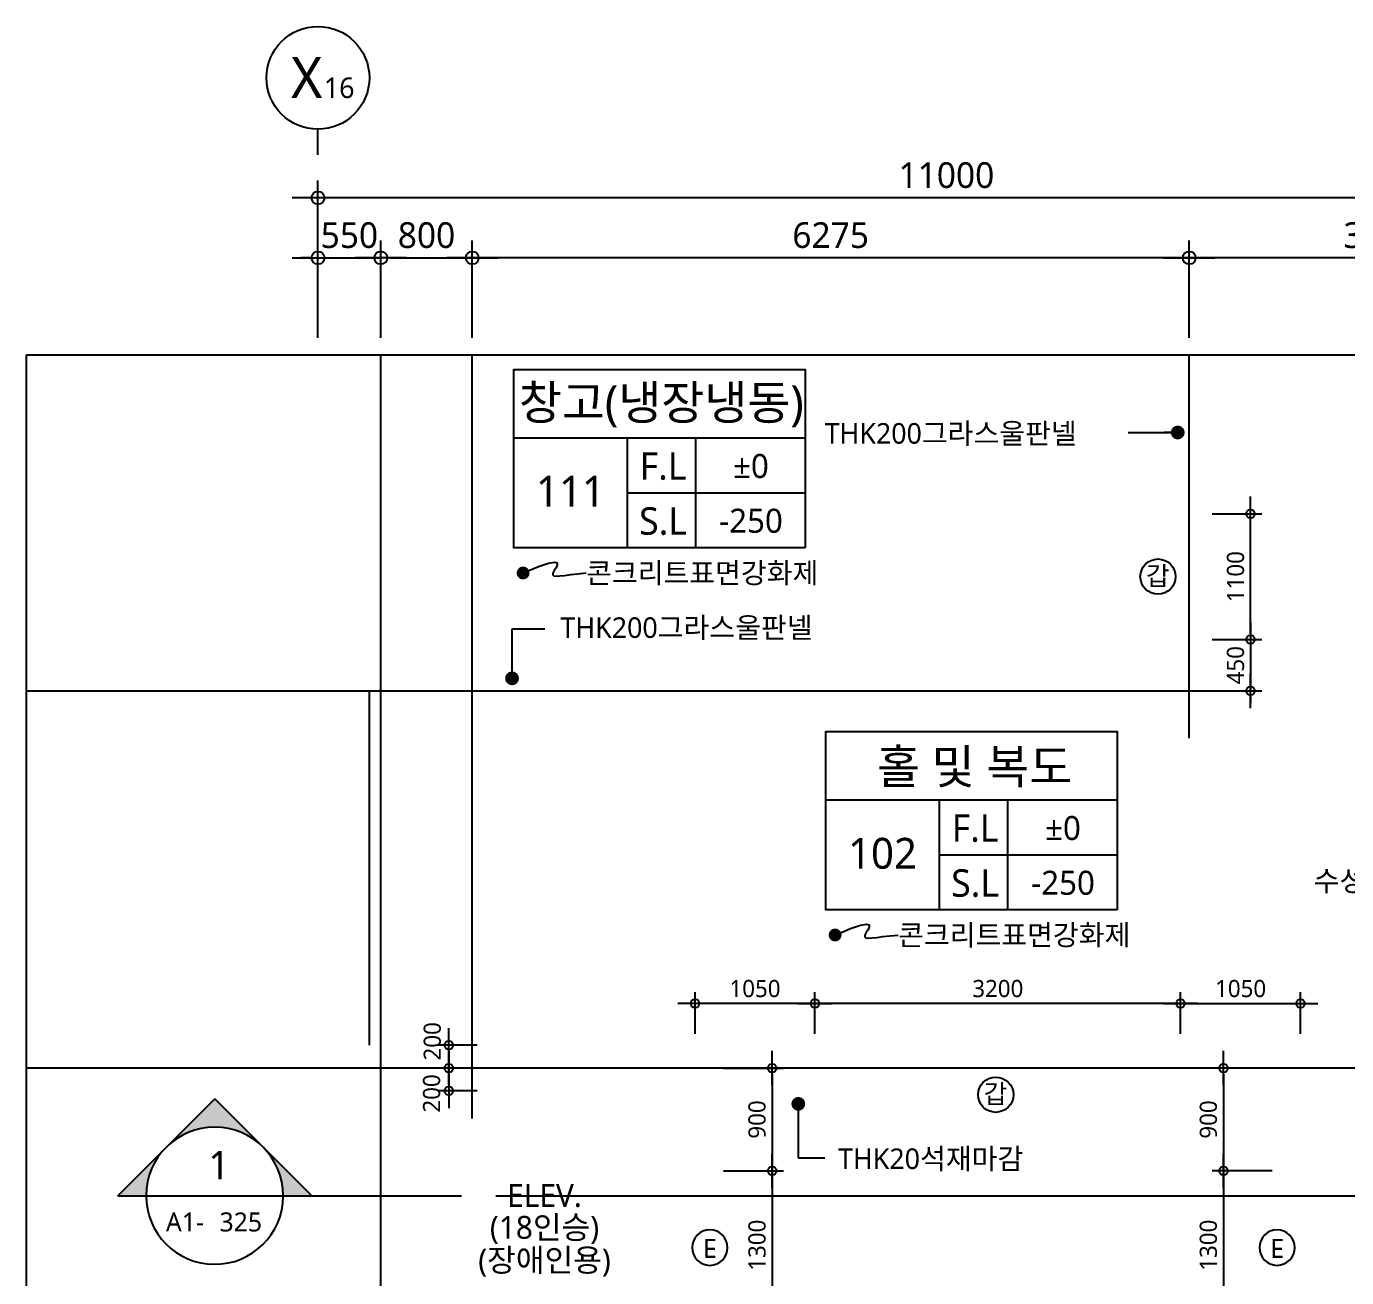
# Model space of a CAD drawing. Header units: millimetres. Extents: x 81033 to 452328, y -17390 to 42241.
# Drawn here: x 172845 to 184399, y 31212 to 42160 of the extents above; entities that cross this region are included whole.
import ezdxf
from ezdxf.enums import TextEntityAlignment as Align

# ---------------------------------------------------------------- set-up
doc = ezdxf.new("R2010")
doc.units = ezdxf.units.MM
doc.header["$LTSCALE"] = 100
doc.header["$MEASUREMENT"] = 0
doc.header["$PDSIZE"] = -10
doc.linetypes.add('CEN', pattern=[62, 60, -1, 0, -1])
doc.layers.get('0').update_dxf_attribs({"linetype": 'CONTINUOUS'})
doc.layers.get('Defpoints').update_dxf_attribs({"color": 171, "linetype": 'CONTINUOUS'})
for name, color, linetype in [('CEN(ST)', 1, 'CEN'), ('INS', 251, 'BATTING'), ('LED', 7, 'CONTINUOUS'), ('NDIM', 7, 'CONTINUOUS'), ('SYM', 7, 'CONTINUOUS'), ('SYM(AXIS)', 7, 'CONTINUOUS'), ('TEXT', 3, 'CONTINUOUS'), ('TEXT(AXIS)', 2, 'CONTINUOUS'), ('TEXT(MIN)', 7, 'CONTINUOUS'), ('TEXT(NOTE小)', 1, 'CONTINUOUS'), ('TEXT(노트)', 7, 'CONTINUOUS'), ('TEXT(실명)', 3, 'CONTINUOUS'), ('TEXT-기입', 6, 'CONTINUOUS'), ('TITLE', 7, 'CONTINUOUS')]:
    doc.layers.add(name, color=color, linetype=linetype)
doc.styles.add('CGS', font='cgse', dxfattribs={"bigfont": 'cgs'})
doc.styles.add('나눔바른고딕', font='NanumBarunGothic.ttf')
doc.linetypes.add('BATTING', pattern='A,0.0001,-0.1,[134,ltypeshp.shx,S=0.1,R=0,X=-0.1,Y=0],-0.2,[134,ltypeshp.shx,S=0.1,R=180,X=0.1,Y=0],-0.1', length=0.4001)
doc.dimstyles.new('NDIM 1200', dxfattribs={"dimscale": 75, "dimtxt": 3, "dimasz": 1, "dimexe": 2, "dimexo": 2, "dimgap": 1, "dimtad": 1, "dimdec": 0, "dimdsep": 46, "dimtxsty": 'CGS', "dimblk": 'DOT0', "dimcen": 1, "dimdle": 8, "dimclrd": 256, "dimclre": 256, "dimclrt": 256, "dimadec": 0, "dimazin": 0, "dimtfac": 1, "dimtdec": 0, "dimtix": 1, "dimtmove": 2, "dimatfit": 3, "dimldrblk": 'DOT0', "dimfxl": 1, "dimtolj": 1, "dimtzin": 0, "dimlwd": -1, "dimlwe": -1, "dimarcsym": 0})

# ---------------------------------------------------------------- blocks, each defined once
blk = doc.blocks.new('DOT0')
blk.add_line((-3, 0), (3, 0))
at = {"color": 6}
blk.add_circle((0, 0), 0.75, dxfattribs=at)
blk = doc.blocks.new('*D194')
at = {"layer": 'Defpoints', "color": 0, "ltscale": 0.4, "transparency": 16777216}
for p in [(172847, 36345), (170798, 26645), (172847, 26645)]:
    blk.add_point(p, dxfattribs=at)
at = {"layer": 'NDIM', "ltscale": 0.4, "transparency": 16777216}
for p, q in [((172697, 36345), (170648, 36345)), ((170798, 36270), (170798, 26720)), ((172697, 26645), (170648, 26645))]:
    blk.add_line(p, q, dxfattribs=at)
at = {"layer": 'NDIM', "ltscale": 0.4, "transparency": 16777216, "xscale": 75, "yscale": 75, "zscale": 75}
for p, rotation in [((170798, 36345), 90), ((170798, 26645), 270)]:
    blk.add_blockref('DOT0', p, dxfattribs=dict(at, rotation=rotation))
at = {"layer": 'NDIM', "ltscale": 0.4, "transparency": 16777216, "insert": (170610, 31495), "char_height": 225, "attachment_point": 5, "rotation": 90, "style": 'CGS'}
blk.add_mtext('\\A1;9700', dxfattribs=at)
blk = doc.blocks.new('*D196')
at = {"layer": 'Defpoints', "color": 0, "ltscale": 0.4, "transparency": 16777216}
for p in [(171323, 36345), (172847, 36345), (172847, 33045)]:
    blk.add_point(p, dxfattribs=at)
at = {"layer": 'NDIM', "ltscale": 0.4, "transparency": 16777216}
for p, q in [((172697, 36345), (171173, 36345)), ((171323, 33120), (171323, 36270)), ((172697, 33045), (171173, 33045))]:
    blk.add_line(p, q, dxfattribs=at)
at = {"layer": 'NDIM', "ltscale": 0.4, "transparency": 16777216, "xscale": 75, "yscale": 75, "zscale": 75}
for p, rotation in [((171323, 36345), 90), ((171323, 33045), 270)]:
    blk.add_blockref('DOT0', p, dxfattribs=dict(at, rotation=rotation))
at = {"layer": 'NDIM', "ltscale": 0.4, "transparency": 16777216, "insert": (171135, 34695), "char_height": 225, "attachment_point": 5, "rotation": 90, "style": 'CGS'}
blk.add_mtext('\\A1;3300', dxfattribs=at)
blk = doc.blocks.new('*D197')
at = {"layer": 'Defpoints', "color": 0, "ltscale": 0.4, "transparency": 16777216}
for p in [(172847, 33045), (171323, 26645), (172847, 26645)]:
    blk.add_point(p, dxfattribs=at)
at = {"layer": 'NDIM', "ltscale": 0.4, "transparency": 16777216}
for p, q in [((172697, 33045), (171173, 33045)), ((171323, 32970), (171323, 26720)), ((172697, 26645), (171173, 26645))]:
    blk.add_line(p, q, dxfattribs=at)
at = {"layer": 'NDIM', "ltscale": 0.4, "transparency": 16777216, "xscale": 75, "yscale": 75, "zscale": 75}
for p, rotation in [((171323, 33045), 90), ((171323, 26645), 270)]:
    blk.add_blockref('DOT0', p, dxfattribs=dict(at, rotation=rotation))
at = {"layer": 'NDIM', "ltscale": 0.4, "transparency": 16777216, "insert": (171135, 29845), "char_height": 225, "attachment_point": 5, "rotation": 90, "style": 'CGS'}
blk.add_mtext('\\A1;6400', dxfattribs=at)
blk = doc.blocks.new('*D198')
at = {"layer": 'Defpoints', "color": 0, "ltscale": 0.4, "transparency": 16777216}
for p in [(175397, 40660), (175397, 39285), (186397, 39285)]:
    blk.add_point(p, dxfattribs=at)
at = {"layer": 'NDIM', "ltscale": 0.4, "transparency": 16777216}
for p, q in [((175397, 39435), (175397, 40810)), ((186397, 39435), (186397, 40810)), ((186322, 40660), (175472, 40660))]:
    blk.add_line(p, q, dxfattribs=at)
at = {"layer": 'NDIM', "ltscale": 0.4, "transparency": 16777216, "xscale": 75, "yscale": 75, "zscale": 75, "rotation": 180}
blk.add_blockref('DOT0', (175397, 40660), dxfattribs=at)
at = {"layer": 'NDIM', "ltscale": 0.4, "transparency": 16777216, "xscale": 75, "yscale": 75, "zscale": 75}
blk.add_blockref('DOT0', (186397, 40660), dxfattribs=at)
at = {"layer": 'NDIM', "ltscale": 0.4, "transparency": 16777216, "insert": (180897, 40857), "char_height": 225, "attachment_point": 5, "style": '나눔바른고딕'}
blk.add_mtext('\\A1;11000', dxfattribs=at)
blk = doc.blocks.new('*D182')
at = {"layer": 'Defpoints', "color": 0, "ltscale": 0.4, "transparency": 16777216}
for p in [(183022, 40135), (183022, 39285), (186397, 39285)]:
    blk.add_point(p, dxfattribs=at)
at = {"layer": 'NDIM', "ltscale": 0.4, "transparency": 16777216}
for p, q in [((183022, 39435), (183022, 40285)), ((186397, 39435), (186397, 40285)), ((186322, 40135), (183097, 40135))]:
    blk.add_line(p, q, dxfattribs=at)
at = {"layer": 'NDIM', "ltscale": 0.4, "transparency": 16777216, "xscale": 75, "yscale": 75, "zscale": 75, "rotation": 180}
blk.add_blockref('DOT0', (183022, 40135), dxfattribs=at)
at = {"layer": 'NDIM', "ltscale": 0.4, "transparency": 16777216, "xscale": 75, "yscale": 75, "zscale": 75}
blk.add_blockref('DOT0', (186397, 40135), dxfattribs=at)
at = {"layer": 'NDIM', "ltscale": 0.4, "transparency": 16777216, "insert": (184709, 40332), "char_height": 225, "attachment_point": 5, "style": '나눔바른고딕'}
blk.add_mtext('\\A1;3375', dxfattribs=at)
blk = doc.blocks.new('*D183')
at = {"layer": 'Defpoints', "color": 0, "ltscale": 0.4, "transparency": 16777216}
for p in [(176747, 40135), (176747, 39285), (183022, 39285)]:
    blk.add_point(p, dxfattribs=at)
at = {"layer": 'NDIM', "ltscale": 0.4, "transparency": 16777216}
for p, q in [((176747, 39435), (176747, 40285)), ((183022, 39435), (183022, 40285)), ((182947, 40135), (176822, 40135))]:
    blk.add_line(p, q, dxfattribs=at)
at = {"layer": 'NDIM', "ltscale": 0.4, "transparency": 16777216, "xscale": 75, "yscale": 75, "zscale": 75, "rotation": 180}
blk.add_blockref('DOT0', (176747, 40135), dxfattribs=at)
at = {"layer": 'NDIM', "ltscale": 0.4, "transparency": 16777216, "xscale": 75, "yscale": 75, "zscale": 75}
blk.add_blockref('DOT0', (183022, 40135), dxfattribs=at)
at = {"layer": 'NDIM', "ltscale": 0.4, "transparency": 16777216, "insert": (179884, 40332), "char_height": 225, "attachment_point": 5, "style": '나눔바른고딕'}
blk.add_mtext('\\A1;6275', dxfattribs=at)
blk = doc.blocks.new('A$C2F20087E')
at = {"layer": 'SYM(AXIS)'}
blk.add_line((600, 0), (600, 300), dxfattribs=at)
blk.add_circle((600, 900), 600, dxfattribs=at)
blk = doc.blocks.new('*D394')
at = {"layer": 'Defpoints', "color": 0, "ltscale": 0.4, "transparency": 16777216}
for p in [(175947, 40135), (175397, 39285), (175947, 39285)]:
    blk.add_point(p, dxfattribs=at)
at = {"layer": 'NDIM', "ltscale": 0.4, "transparency": 16777216}
for p, q in [((175397, 39435), (175397, 40285)), ((175947, 39435), (175947, 40285)), ((175322, 40135), (175247, 40135)), ((175397, 40135), (175947, 40135)), ((176022, 40135), (176097, 40135))]:
    blk.add_line(p, q, dxfattribs=at)
at = {"layer": 'NDIM', "ltscale": 0.4, "transparency": 16777216, "xscale": 75, "yscale": 75, "zscale": 75}
blk.add_blockref('DOT0', (175397, 40135), dxfattribs=at)
at = {"layer": 'NDIM', "ltscale": 0.4, "transparency": 16777216, "xscale": 75, "yscale": 75, "zscale": 75, "rotation": 180}
blk.add_blockref('DOT0', (175947, 40135), dxfattribs=at)
at = {"layer": 'NDIM', "ltscale": 0.4, "transparency": 16777216, "insert": (175672, 40332), "char_height": 225, "attachment_point": 5, "style": '나눔바른고딕'}
blk.add_mtext('\\A1;550', dxfattribs=at)
blk = doc.blocks.new('*D395')
at = {"layer": 'Defpoints', "color": 0, "ltscale": 0.4, "transparency": 16777216}
for p in [(176747, 40135), (175947, 39285), (176747, 39285)]:
    blk.add_point(p, dxfattribs=at)
at = {"layer": 'NDIM', "ltscale": 0.4, "transparency": 16777216}
for p, q in [((175947, 39435), (175947, 40285)), ((176747, 39435), (176747, 40285)), ((176022, 40135), (176672, 40135))]:
    blk.add_line(p, q, dxfattribs=at)
at = {"layer": 'NDIM', "ltscale": 0.4, "transparency": 16777216, "xscale": 75, "yscale": 75, "zscale": 75, "rotation": 180}
blk.add_blockref('DOT0', (175947, 40135), dxfattribs=at)
at = {"layer": 'NDIM', "ltscale": 0.4, "transparency": 16777216, "xscale": 75, "yscale": 75, "zscale": 75}
blk.add_blockref('DOT0', (176747, 40135), dxfattribs=at)
at = {"layer": 'NDIM', "ltscale": 0.4, "transparency": 16777216, "insert": (176347, 40332), "char_height": 225, "attachment_point": 5, "style": '나눔바른고딕'}
blk.add_mtext('\\A1;800', dxfattribs=at)
blk = doc.blocks.new('갑종방화문표기')
at = {"layer": 'TEXT(NOTE小)'}
blk.add_circle((0, 0), 150, dxfattribs=at)
at = {"layer": 'TEXT(NOTE小)', "style": '나눔바른고딕'}
blk.add_text('갑', height=160, dxfattribs=at).set_placement((-2, 7), align=Align.MIDDLE_CENTER)
blk = doc.blocks.new('*D398')
at = {"layer": 'Defpoints', "color": 0, "ltscale": 0.4, "transparency": 16777216}
for p in [(176543, 33245), (176890, 33245), (176890, 33045)]:
    blk.add_point(p, dxfattribs=at)
at = {"layer": 'NDIM', "ltscale": 0.4, "transparency": 16777216}
for p, q in [((176790, 33245), (176443, 33245)), ((176543, 33095), (176543, 33195)), ((176790, 33045), (176443, 33045))]:
    blk.add_line(p, q, dxfattribs=at)
at = {"layer": 'NDIM', "ltscale": 0.4, "transparency": 16777216, "xscale": 50, "yscale": 50, "zscale": 50}
for p, rotation in [((176543, 33245), 90), ((176543, 33045), 270)]:
    blk.add_blockref('DOT0', p, dxfattribs=dict(at, rotation=rotation))
at = {"layer": 'NDIM', "ltscale": 0.4, "transparency": 16777216, "insert": (176398, 33279), "char_height": 150, "attachment_point": 5, "rotation": 90, "style": '나눔바른고딕'}
blk.add_mtext('\\A1;200', dxfattribs=at)
blk = doc.blocks.new('*D399')
at = {"layer": 'Defpoints', "color": 0, "ltscale": 0.4, "transparency": 16777216}
for p in [(176890, 33045), (176543, 32845), (176890, 32845)]:
    blk.add_point(p, dxfattribs=at)
at = {"layer": 'NDIM', "ltscale": 0.4, "transparency": 16777216}
for p, q in [((176790, 33045), (176443, 33045)), ((176543, 32995), (176543, 32895)), ((176790, 32845), (176443, 32845))]:
    blk.add_line(p, q, dxfattribs=at)
at = {"layer": 'NDIM', "ltscale": 0.4, "transparency": 16777216, "xscale": 50, "yscale": 50, "zscale": 50}
for p, rotation in [((176543, 33045), 90), ((176543, 32845), 270)]:
    blk.add_blockref('DOT0', p, dxfattribs=dict(at, rotation=rotation))
at = {"layer": 'NDIM', "ltscale": 0.4, "transparency": 16777216, "insert": (176392, 32823), "char_height": 150, "attachment_point": 5, "rotation": 90, "style": '나눔바른고딕'}
blk.add_mtext('\\A1;200', dxfattribs=at)
blk = doc.blocks.new('*D404')
at = {"layer": 'Defpoints', "color": 0, "ltscale": 0.4, "transparency": 16777216}
for p in [(178847, 32145), (178847, 30845), (179372, 30845)]:
    blk.add_point(p, dxfattribs=at)
at = {"layer": 'NDIM', "ltscale": 0.4, "transparency": 16777216}
for p, q in [((178947, 32145), (179472, 32145)), ((179372, 32095), (179372, 30895)), ((178947, 30845), (179472, 30845))]:
    blk.add_line(p, q, dxfattribs=at)
at = {"layer": 'NDIM', "ltscale": 0.4, "transparency": 16777216, "xscale": 50, "yscale": 50, "zscale": 50}
for p, rotation in [((179372, 32145), 90), ((179372, 30845), 270)]:
    blk.add_blockref('DOT0', p, dxfattribs=dict(at, rotation=rotation))
at = {"layer": 'NDIM', "ltscale": 0.4, "transparency": 16777216, "insert": (179240, 31495), "char_height": 150, "attachment_point": 5, "rotation": 90, "style": '나눔바른고딕'}
blk.add_mtext('\\A1;1300', dxfattribs=at)
blk = doc.blocks.new('*D408')
at = {"layer": 'Defpoints', "color": 0, "ltscale": 0.4, "transparency": 16777216}
for p in [(178847, 33045), (178847, 32145), (179372, 32145)]:
    blk.add_point(p, dxfattribs=at)
at = {"layer": 'NDIM', "ltscale": 0.4, "transparency": 16777216}
for p, q in [((178947, 33045), (179472, 33045)), ((179372, 32995), (179372, 32195)), ((178947, 32145), (179472, 32145))]:
    blk.add_line(p, q, dxfattribs=at)
at = {"layer": 'NDIM', "ltscale": 0.4, "transparency": 16777216, "xscale": 50, "yscale": 50, "zscale": 50}
for p, rotation in [((179372, 33045), 90), ((179372, 32145), 270)]:
    blk.add_blockref('DOT0', p, dxfattribs=dict(at, rotation=rotation))
at = {"layer": 'NDIM', "ltscale": 0.4, "transparency": 16777216, "insert": (179240, 32595), "char_height": 150, "attachment_point": 5, "rotation": 90, "style": '나눔바른고딕'}
blk.add_mtext('\\A1;900', dxfattribs=at)
blk = doc.blocks.new('*D411')
at = {"layer": 'Defpoints', "color": 0, "ltscale": 0.4, "transparency": 16777216}
for p in [(183847, 32145), (183322, 30845), (183847, 30845)]:
    blk.add_point(p, dxfattribs=at)
at = {"layer": 'NDIM', "ltscale": 0.4, "transparency": 16777216}
for p, q in [((183747, 32145), (183222, 32145)), ((183322, 32095), (183322, 30895)), ((183747, 30845), (183222, 30845))]:
    blk.add_line(p, q, dxfattribs=at)
at = {"layer": 'NDIM', "ltscale": 0.4, "transparency": 16777216, "xscale": 50, "yscale": 50, "zscale": 50}
for p, rotation in [((183322, 32145), 90), ((183322, 30845), 270)]:
    blk.add_blockref('DOT0', p, dxfattribs=dict(at, rotation=rotation))
at = {"layer": 'NDIM', "ltscale": 0.4, "transparency": 16777216, "insert": (183190, 31495), "char_height": 150, "attachment_point": 5, "rotation": 90, "style": '나눔바른고딕'}
blk.add_mtext('\\A1;1300', dxfattribs=at)
blk = doc.blocks.new('*D415')
at = {"layer": 'Defpoints', "color": 0, "ltscale": 0.4, "transparency": 16777216}
for p in [(183847, 33045), (183322, 32145), (183847, 32145)]:
    blk.add_point(p, dxfattribs=at)
at = {"layer": 'NDIM', "ltscale": 0.4, "transparency": 16777216}
for p, q in [((183747, 33045), (183222, 33045)), ((183322, 32995), (183322, 32195)), ((183747, 32145), (183222, 32145))]:
    blk.add_line(p, q, dxfattribs=at)
at = {"layer": 'NDIM', "ltscale": 0.4, "transparency": 16777216, "xscale": 50, "yscale": 50, "zscale": 50}
for p, rotation in [((183322, 33045), 90), ((183322, 32145), 270)]:
    blk.add_blockref('DOT0', p, dxfattribs=dict(at, rotation=rotation))
at = {"layer": 'NDIM', "ltscale": 0.4, "transparency": 16777216, "insert": (183190, 32595), "char_height": 150, "attachment_point": 5, "rotation": 90, "style": '나눔바른고딕'}
blk.add_mtext('\\A1;900', dxfattribs=at)
blk = doc.blocks.new('*D416')
at = {"layer": 'Defpoints', "color": 0, "ltscale": 0.4, "transparency": 16777216}
for p in [(178697, 33609), (178697, 33245), (179747, 33245)]:
    blk.add_point(p, dxfattribs=at)
at = {"layer": 'NDIM', "ltscale": 0.4, "transparency": 16777216}
for p, q in [((178697, 33345), (178697, 33709)), ((179747, 33345), (179747, 33709)), ((179697, 33609), (178747, 33609))]:
    blk.add_line(p, q, dxfattribs=at)
at = {"layer": 'NDIM', "ltscale": 0.4, "transparency": 16777216, "xscale": 50, "yscale": 50, "zscale": 50, "rotation": 180}
blk.add_blockref('DOT0', (178697, 33609), dxfattribs=at)
at = {"layer": 'NDIM', "ltscale": 0.4, "transparency": 16777216, "xscale": 50, "yscale": 50, "zscale": 50}
blk.add_blockref('DOT0', (179747, 33609), dxfattribs=at)
at = {"layer": 'NDIM', "ltscale": 0.4, "transparency": 16777216, "insert": (179222, 33740), "char_height": 150, "attachment_point": 5, "style": '나눔바른고딕'}
blk.add_mtext('\\A1;1050', dxfattribs=at)
blk = doc.blocks.new('*D417')
at = {"layer": 'Defpoints', "color": 0, "ltscale": 0.4, "transparency": 16777216}
for p in [(179747, 33609), (179747, 33245), (182947, 33245)]:
    blk.add_point(p, dxfattribs=at)
at = {"layer": 'NDIM', "ltscale": 0.4, "transparency": 16777216}
for p, q in [((179747, 33345), (179747, 33709)), ((182947, 33345), (182947, 33709)), ((182897, 33609), (179797, 33609))]:
    blk.add_line(p, q, dxfattribs=at)
at = {"layer": 'NDIM', "ltscale": 0.4, "transparency": 16777216, "xscale": 50, "yscale": 50, "zscale": 50, "rotation": 180}
blk.add_blockref('DOT0', (179747, 33609), dxfattribs=at)
at = {"layer": 'NDIM', "ltscale": 0.4, "transparency": 16777216, "xscale": 50, "yscale": 50, "zscale": 50}
blk.add_blockref('DOT0', (182947, 33609), dxfattribs=at)
at = {"layer": 'NDIM', "ltscale": 0.4, "transparency": 16777216, "insert": (181347, 33740), "char_height": 150, "attachment_point": 5, "style": '나눔바른고딕'}
blk.add_mtext('\\A1;3200', dxfattribs=at)
blk = doc.blocks.new('*D418')
at = {"layer": 'Defpoints', "color": 0, "ltscale": 0.4, "transparency": 16777216}
for p in [(183997, 33609), (182947, 33245), (183997, 33245)]:
    blk.add_point(p, dxfattribs=at)
at = {"layer": 'NDIM', "ltscale": 0.4, "transparency": 16777216}
for p, q in [((182947, 33345), (182947, 33709)), ((183997, 33345), (183997, 33709)), ((182997, 33609), (183947, 33609))]:
    blk.add_line(p, q, dxfattribs=at)
at = {"layer": 'NDIM', "ltscale": 0.4, "transparency": 16777216, "xscale": 50, "yscale": 50, "zscale": 50, "rotation": 180}
blk.add_blockref('DOT0', (182947, 33609), dxfattribs=at)
at = {"layer": 'NDIM', "ltscale": 0.4, "transparency": 16777216, "xscale": 50, "yscale": 50, "zscale": 50}
blk.add_blockref('DOT0', (183997, 33609), dxfattribs=at)
at = {"layer": 'NDIM', "ltscale": 0.4, "transparency": 16777216, "insert": (183472, 33740), "char_height": 150, "attachment_point": 5, "style": '나눔바른고딕'}
blk.add_mtext('\\A1;1050', dxfattribs=at)
blk = doc.blocks.new('A$C51E23882')
at = {"layer": 'TITLE'}
blk.add_lwpolyline([(8500, 0), (0, 0), (0, 5200), (8500, 5200)], close=True, dxfattribs=at)
for points in [[(8500, 3200), (0, 3200)], [(3300, 3200), (3300, 0)], [(5300, 3200), (5300, 0)], [(3300, 1600), (8500, 1600)]]:
    blk.add_lwpolyline(points, dxfattribs=at)
at = {"layer": 'TITLE', "style": '나눔바른고딕'}
for s, p in [('F.L', (4352, 2378)), ('S.L', (4352, 778))]:
    blk.add_text(s, height=800, dxfattribs=at).set_placement(p, align=Align.MIDDLE)
blk = doc.blocks.new('E')
at = {"layer": 'TEXT(NOTE小)'}
blk.add_circle((287, -86), 155, dxfattribs=at)
at = {"layer": 'TEXT(NOTE小)', "style": '나눔바른고딕'}
blk.add_text('E', height=165, dxfattribs=at).set_placement((288, -79), align=Align.MIDDLE_CENTER)
blk = doc.blocks.new('_Dot')
at = {"color": 0, "linetype": 'ByBlock', "lineweight": -2}
blk.add_line((-0.5, 0), (-1, 0), dxfattribs=at)
at = {"color": 0, "linetype": 'ByBlock', "const_width": 0.5}
blk.add_lwpolyline([(-0.25, 0, 1), (0.25, 0, 1)], format="xyb", close=True, dxfattribs=at)
blk = doc.blocks.new('*D457')
at = {"layer": 'Defpoints', "color": 0, "ltscale": 0.4, "transparency": 16777216}
for p in [(183122, 36795), (183122, 36345), (183559, 36345)]:
    blk.add_point(p, dxfattribs=at)
at = {"layer": 'NDIM', "ltscale": 0.4, "transparency": 16777216}
for p, q in [((183559, 36845), (183559, 36895)), ((183222, 36795), (183659, 36795)), ((183559, 36795), (183559, 36345)), ((183222, 36345), (183659, 36345)), ((183559, 36295), (183559, 36245))]:
    blk.add_line(p, q, dxfattribs=at)
at = {"layer": 'NDIM', "ltscale": 0.4, "transparency": 16777216, "xscale": 50, "yscale": 50, "zscale": 50}
for p, rotation in [((183559, 36795), 270), ((183559, 36345), 90)]:
    blk.add_blockref('DOT0', p, dxfattribs=dict(at, rotation=rotation))
at = {"layer": 'NDIM', "ltscale": 0.4, "transparency": 16777216, "insert": (183428, 36570), "char_height": 150, "attachment_point": 5, "rotation": 90, "style": '나눔바른고딕'}
blk.add_mtext('\\A1;450', dxfattribs=at)
blk = doc.blocks.new('*D458')
at = {"layer": 'Defpoints', "color": 0, "ltscale": 0.4, "transparency": 16777216}
for p in [(183122, 37895), (183559, 37895), (183122, 36795)]:
    blk.add_point(p, dxfattribs=at)
at = {"layer": 'NDIM', "ltscale": 0.4, "transparency": 16777216}
for p, q in [((183222, 37895), (183659, 37895)), ((183559, 36845), (183559, 37845)), ((183222, 36795), (183659, 36795))]:
    blk.add_line(p, q, dxfattribs=at)
at = {"layer": 'NDIM', "ltscale": 0.4, "transparency": 16777216, "xscale": 50, "yscale": 50, "zscale": 50}
for p, rotation in [((183559, 37895), 90), ((183559, 36795), 270)]:
    blk.add_blockref('DOT0', p, dxfattribs=dict(at, rotation=rotation))
at = {"layer": 'NDIM', "ltscale": 0.4, "transparency": 16777216, "insert": (183428, 37345), "char_height": 150, "attachment_point": 5, "rotation": 90, "style": '나눔바른고딕'}
blk.add_mtext('\\A1;1100', dxfattribs=at)
blk = doc.blocks.new('GHYY')
at = {"layer": 'SYM'}
h = blk.add_hatch(color=256, dxfattribs=at)
h.paths.add_polyline_path([(84619, 12081), (84195, 11656, -0.414214), (85043, 11656)])
h.paths.add_polyline_path([(84195, 11656), (83771, 11232), (84019, 11232, -0.198912)])
h.paths.add_polyline_path([(85043, 11656, -0.198912), (85219, 11232), (85468, 11232)])
for p, q in [((83771, 11232), (84619, 12081)), ((85468, 11232), (84619, 12081)), ((83771, 11232), (84019, 11232)), ((84019, 11232), (85219, 11232)), ((85219, 11232), (86779, 11232)), ((87079, 11232), (87379, 11232))]:
    blk.add_line(p, q, dxfattribs=at)
blk.add_arc((84619, 11232), 600, 0, 359.5643, dxfattribs=at)

msp = doc.modelspace()

# ---------------------------------------------------------------- linework, layer by layer
at = {"ltscale": 10000}
msp.add_line((182487.9, 38606.1), (182921.9, 38606.1), dxfattribs=at)
at = {"layer": 'CEN(ST)', "ltscale": 10000}
for p, q in [((175946.9, 25145), (175946.9, 39284.7)), ((176746.9, 32602.3), (176746.9, 39284.7)), ((183021.9, 35932.5), (183021.9, 39284.7)), ((172846.9, 36345), (183321, 36345)), ((187946.9, 33045), (172846.9, 33045))]:
    msp.add_line(p, q, dxfattribs=at)
at = {"layer": 'Defpoints'}
msp.add_line((177253.2, 31927.8), (190367.4, 31927.8), dxfattribs=at)
at = {"layer": 'Defpoints', "ltscale": 10000}
msp.add_lwpolyline([(172846.9, 39284.7), (192346.9, 39284.7), (192346.9, 25145), (172846.9, 25145)], close=True, dxfattribs=at)
at = {"layer": 'INS', "ltscale": 2.5}
for points in [[(183021.9, 37895), (183021.9, 39284.7)], [(175846.9, 33245), (175846.9, 36345), (183021.9, 36345), (183021.9, 36795)]]:
    msp.add_lwpolyline(points, dxfattribs=at)
at = {"layer": 'LED'}
for points in [[(177192.3, 37377), (177326.2, 37432.8), (177415, 37463), (177466.7, 37472.2), (177489.4, 37465.4), (177491.4, 37447.5), (177480.6, 37423.2), (177465.3, 37397.5), (177453.4, 37375.2), (177451.8, 37360), (177461.5, 37351.8), (177482.3, 37349.3), (177513.9, 37351.2), (177556.1, 37356.1), (177608.7, 37363), (177671.2, 37370.3), (177743.6, 37377)], [(179923.1, 34209.3), (180057, 34265.1), (180145.8, 34295.2), (180197.5, 34304.5), (180220.2, 34297.7), (180222.2, 34279.8), (180211.4, 34255.5), (180196, 34229.8), (180184.2, 34207.4), (180182.5, 34192.3), (180192.3, 34184.1), (180213.1, 34181.6), (180244.7, 34183.4), (180286.9, 34188.4), (180339.4, 34195.2), (180402, 34202.6), (180474.4, 34209.3)]]:
    msp.add_lwpolyline(points, dxfattribs=at)
at = {"layer": 'LED', "const_width": 56.2}
for points in [[(177192.3, 37405.1, -1), (177192.3, 37348.9, -1)], [(179923.1, 34237.4, -1), (179923.1, 34181.2, -1)]]:
    msp.add_lwpolyline(points, format="xyb", close=True, dxfattribs=at)

# ---------------------------------------------------------------- block references
for name, p, xscale, yscale, zscale in [('A$C2F20087E', (174946.9, 41034.7), 0.75, 0.75, 0.75), ('A$C51E23882', (177112, 37597.9), 0.3, 0.3, 0.3), ('갑종방화문표기', (182748.7, 37345), 1.030731055544951, 1.030731055544951, 1.030731055544951), ('A$C51E23882', (179842.8, 34430.2), 0.3, 0.3, 0.3), ('갑종방화문표기', (181328.9, 32812), 1.030731055544951, 1.030731055544951, 1.030731055544951)]:
    msp.add_blockref(name, p, dxfattribs=dict(xscale=xscale, yscale=yscale, zscale=zscale))
msp.add_blockref('GHYY', (89874.2, 20695.8))
at = {"layer": 'CEN(ST)', "xscale": -1, "rotation": 180}
for p in [(178539.6, 31387.7), (183503.9, 31387.7)]:
    msp.add_blockref('E', p, dxfattribs=at)
at = {"layer": 'NDIM', "ltscale": 10000, "xscale": 120, "yscale": 120, "zscale": 120}
msp.add_blockref('_Dot', (182921.9, 38606.1), dxfattribs=at)

# ---------------------------------------------------------------- texts
at = {"layer": 'TEXT', "style": '나눔바른고딕'}
msp.add_text('1', height=250, dxfattribs=at).set_placement((174437.8, 32070.5))
for s, p in [('A1-', (174066.3, 31615.1)), ('325', (174535.2, 31615.2))]:
    msp.add_text(s, height=166.67, rotation=360, dxfattribs=at).set_placement(p)
at = {"layer": 'TEXT(AXIS)', "style": '나눔바른고딕'}
for s, height, p in [('X', 360, (175298.2, 41712.7)), ('16', 180, (175582.6, 41622.7))]:
    msp.add_text(s, height=height, dxfattribs=at).set_placement(p, align=Align.MIDDLE)
at = {"layer": 'TEXT(MIN)', "style": '나눔바른고딕'}
for s, p in [('THK200그라스울판넬', (182037.8, 38598.5)), ('THK200그라스울판넬', (179726.1, 36898.8)), ('수성페인트 2회', (185662.4, 34682.5)), ('THK20석재마감', (181569.5, 32251.6))]:
    msp.add_text(s, height=180, dxfattribs=at).set_placement(p, align=Align.MIDDLE_RIGHT)
for p in [(177743.6, 37377), (180474.4, 34209.3)]:
    msp.add_text('콘크리트표면강화제', height=180, dxfattribs=at).set_placement(p, align=Align.MIDDLE_LEFT)
at = {"layer": 'TEXT(노트)', "style": '나눔바른고딕'}
for s, p in [('ELEV.', (177379.9, 31928.2)), ('(18인승)', (177379.9, 31641.6)), ('(장애인용)', (177379.9, 31354.9))]:
    msp.add_text(s, height=200, dxfattribs=at).set_placement(p, align=Align.MIDDLE)
at = {"layer": 'TEXT(실명)', "style": '나눔바른고딕'}
for s, p in [('창고(냉장냉동)', (178401.7, 38856.1)), ('홀 및 복도', (181144.1, 35688.4))]:
    msp.add_text(s, height=300, dxfattribs=at).set_placement(p, align=Align.MIDDLE)
at = {"layer": 'TEXT-기입', "style": '나눔바른고딕'}
for s, height, p in [('±0', 210, (179186.6, 38313.4)), ('111', 270, (177607, 38092.2)), ('-250', 210, (179186.8, 37834.2)), ('±0', 210, (181917.4, 35145.6)), ('102', 270, (180337.8, 34924.5)), ('-250', 210, (181917.6, 34666.5))]:
    msp.add_text(s, height=height, dxfattribs=at).set_placement(p, align=Align.MIDDLE)

# ---------------------------------------------------------------- dimensions: what is measured, and where the dimension line sits
at = {"layer": 'NDIM', "ltscale": 0.4}
for base, p1, p2, angle, override, picture, middle in [((175396.9, 40659.7), (186396.9, 39284.7), (175396.9, 39284.7), 180, {"dimtxsty": '나눔바른고딕'}, '*D198', (180896.9, 40856.9)), ((175946.9, 40134.7), (175396.9, 39284.7), (175946.9, 39284.7), 0, {"dimtxsty": '나눔바른고딕'}, '*D394', (175671.9, 40331.9)), ((176746.9, 40134.7), (175946.9, 39284.7), (176746.9, 39284.7), 0, {"dimtxsty": '나눔바른고딕'}, '*D395', (176346.9, 40331.9)), ((176746.9, 40134.7), (183021.9, 39284.7), (176746.9, 39284.7), 180, {"dimtxsty": '나눔바른고딕'}, '*D183', (179884.4, 40331.6)), ((183021.9, 40134.7), (186396.9, 39284.7), (183021.9, 39284.7), 180, {"dimtxsty": '나눔바른고딕'}, '*D182', (184709.4, 40331.6)), ((183559.4, 37895), (183121.9, 36795), (183121.9, 37895), 90, {"dimscale": 50, "dimtxsty": '나눔바른고딕'}, '*D458', (183427.9, 37345)), ((183559.4, 36345), (183121.9, 36795), (183121.9, 36345), 270, {"dimscale": 50, "dimtxsty": '나눔바른고딕'}, '*D457', (183427.9, 36570)), ((171322.6, 36345), (172846.9, 33045), (172846.9, 36345), 90, {"dimscale": 75, "dimclrd": 256, "dimclre": 256, "dimclrt": 256}, '*D196', (171135.1, 34695)), ((178696.9, 33608.8), (179746.9, 33245), (178696.9, 33245), 180, {"dimscale": 50, "dimtxsty": '나눔바른고딕'}, '*D416', (179221.9, 33740.2)), ((179746.9, 33608.8), (182946.9, 33245), (179746.9, 33245), 180, {"dimscale": 50, "dimtxsty": '나눔바른고딕'}, '*D417', (181346.9, 33740.3)), ((171322.6, 26645), (172846.9, 33045), (172846.9, 26645), 270, {"dimscale": 75, "dimclrd": 256, "dimclre": 256, "dimclrt": 256}, '*D197', (171135.1, 29845)), ((179371.9, 32145), (178846.9, 33045), (178846.9, 32145), 270, {"dimscale": 50, "dimtxsty": '나눔바른고딕'}, '*D408', (179240.4, 32595)), ((183321.9, 32145), (183846.9, 33045), (183846.9, 32145), 270, {"dimscale": 50, "dimtxsty": '나눔바른고딕'}, '*D415', (183190.4, 32595)), ((179371.9, 30845), (178846.9, 32145), (178846.9, 30845), 270, {"dimscale": 50, "dimtxsty": '나눔바른고딕'}, '*D404', (179240.4, 31495)), ((183321.9, 30845), (183846.9, 32145), (183846.9, 30845), 270, {"dimscale": 50, "dimtxsty": '나눔바른고딕'}, '*D411', (183190.4, 31495))]:
    dim = msp.add_linear_dim(base=base, p1=p1, p2=p2, angle=angle, dimstyle='NDIM 1200', override=override, dxfattribs=at)
    dim.commit()
    dim.dimension.update_dxf_attribs({"geometry": picture, "text_midpoint": middle})
dim = msp.add_linear_dim(base=(170797.6, 26645), p1=(172846.9, 36345), p2=(172846.9, 26645), angle=270, dimstyle='NDIM 1200', dxfattribs=at)
dim.commit()
dim.dimension.update_dxf_attribs({"geometry": '*D194', "text_midpoint": (170610.1, 31495)})
dim = msp.add_linear_dim(base=(183996.9, 33608.8), p1=(182946.9, 33245), p2=(183996.9, 33245), dimstyle='NDIM 1200', override={"dimscale": 50, "dimtxsty": '나눔바른고딕'}, dxfattribs=at)
dim.commit()
dim.dimension.update_dxf_attribs({"geometry": '*D418', "text_midpoint": (183471.9, 33740.2)})
for base, p2, angle, picture, middle in [((176542.5, 33245), (176889.8, 33245), 90, '*D398', (176397.6, 33278.8)), ((176542.5, 32845), (176889.8, 32845), 270, '*D399', (176391.6, 32823.2))]:
    dim = msp.add_linear_dim(base=base, p1=(176889.8, 33045), p2=p2, angle=angle, dimstyle='NDIM 1200', override={"dimscale": 50, "dimtxsty": '나눔바른고딕'}, dxfattribs=at)
    dim.commit()
    dim.dimension.update_dxf_attribs({"geometry": picture, "text_midpoint": middle, "dimtype": 160})

# ---------------------------------------------------------------- leaders
at = {"layer": 'NDIM', "ltscale": 10000}
for points in [[(177095.5, 36455.2), (177095.5, 36887.8), (177382.3, 36887.8)], [(179601, 32731.6), (179601, 32258.4), (179832, 32258.4)]]:
    msp.add_leader(points, dimstyle='NDIM 1200', override={"dimscale": 120, "dimasz": 1, "dimgap": 1, "dimtad": 0, "dimldrblk": 'Dot'}, dxfattribs=at)

doc.saveas('drawing.dxf')
